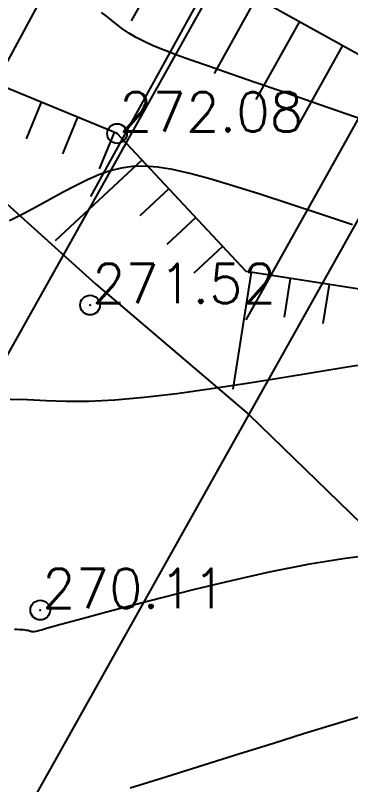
# Model space of a CAD drawing. Header units: millimetres. Extents: x 524954 to 526204, y 9523489 to 9524010.
# Drawn here: x 525248.28 to 525256.78, y 9523702.43 to 9523721.95 of the extents above; entities that cross this region are included whole.
import ezdxf

# ---------------------------------------------------------------- set-up
doc = ezdxf.new("R2010")
doc.units = ezdxf.units.MM
doc.header["$PDMODE"] = 32
doc.header["$PDSIZE"] = 0.5
for name, color, linetype in [('CN_01_00', 3, 'Continuous'), ('CN_02_00', 4, 'Continuous'), ('CN_10_00', 1, 'Continuous'), ('Haut_Talus', 30, 'Continuous'), ('Route - Route de la corniche de Brazzaville - Restitution en plan - GEM_Trottoir', 7, 'Continuous'), ('Route - Route de la corniche de Brazzaville - Restitution en plan - Talus remblais', 94, 'Continuous'), ('Route - Route de la corniche de Brazzaville - Tabulations', 7, 'Continuous'), ('Route - Route de la corniche de Brazzaville - Textes - Arcs', 1, 'Continuous'), ('Talus', 2, 'Continuous'), ('TopoAlt', 3, 'Continuous'), ('TOPOJIS', 7, 'Continuous')]:
    doc.layers.add(name, color=color, linetype=linetype)
doc.styles.add('Simplex 1.0', font='Simplex.shx', dxfattribs={"width": 0.99, "height": 1})

# ---------------------------------------------------------------- blocks, each defined once
blk = doc.blocks.new('TCPOINT M')
at = {"color": 0}
blk.add_point((0, 0), dxfattribs=at)
at = {"layer": 'TopoAlt', "style": 'Simplex 1.0', "width": 0.99}
blk.add_attdef('ALT', (0.15, 0.15), '', height=1, dxfattribs=at)
blk = doc.blocks.new('MENSURA_TALSYMm_3')
at = {"layer": 'Route - Route de la corniche de Brazzaville - Restitution en plan - Talus remblais'}
for p, q in [((525251.229, 9523721.815), (525252.213, 9523723.619)), ((525250.199, 9523717.357), (525253.305, 9523723.012)), ((525253.331, 9523720.477), (525254.398, 9523722.405)), ((525254.388, 9523719.815), (525255.491, 9523721.798)), ((525255.448, 9523719.151), (525256.583, 9523721.191)), ((525254.134, 9523714.228), (525257.676, 9523720.584))]:
    blk.add_line(p, q, dxfattribs=at)

msp = doc.modelspace()

# ---------------------------------------------------------------- linework, layer by layer
at = {"layer": 'CN_01_00', "flags": 128}
for points, elevation in [([(525257.493, 9523719.164), (525256.633, 9523719.463), (525255.807, 9523719.75), (525255.035, 9523720.019), (525254.337, 9523720.261), (525253.727, 9523720.471), (525253.203, 9523720.653), (525252.755, 9523720.809), (525252.374, 9523720.947), (525252.052, 9523721.069), (525251.778, 9523721.182), (525251.545, 9523721.289), (525251.342, 9523721.395), (525251.163, 9523721.504), (525251.002, 9523721.615), (525250.855, 9523721.725), (525250.719, 9523721.832), (525250.591, 9523721.933), (525250.465, 9523722.027)], 273), ([(525257.481, 9523713.147), (525256.744, 9523713.034), (525255.927, 9523712.902), (525255.056, 9523712.759), (525254.157, 9523712.614), (525253.256, 9523712.476), (525252.379, 9523712.353), (525251.552, 9523712.254), (525250.801, 9523712.187), (525250.146, 9523712.158), (525249.572, 9523712.158), (525249.062, 9523712.174), (525248.594, 9523712.195), (525248.149, 9523712.207)], 271), ([(525257.193, 9523704.202), (525256.762, 9523704.078), (525256.231, 9523703.919), (525255.588, 9523703.72), (525254.827, 9523703.481), (525253.972, 9523703.213), (525253.059, 9523702.926), (525252.121, 9523702.632), (525251.19, 9523702.344)], 269)]:
    msp.add_lwpolyline(points, dxfattribs=dict(at, elevation=elevation))
at = {"layer": 'CN_02_00', "elevation": 272, "flags": 128}
msp.add_lwpolyline([(525256.824, 9523716.635), (525256.016, 9523716.91), (525255.224, 9523717.174), (525254.477, 9523717.418), (525253.799, 9523717.632), (525253.21, 9523717.807), (525252.704, 9523717.943), (525252.268, 9523718.041), (525251.889, 9523718.103), (525251.555, 9523718.129), (525251.251, 9523718.122), (525250.966, 9523718.081), (525250.687, 9523718.009), (525250.403, 9523717.907), (525250.11, 9523717.779), (525249.808, 9523717.63), (525249.497, 9523717.466), (525249.174, 9523717.289), (525248.84, 9523717.106), (525248.492, 9523716.921), (525248.131, 9523716.739)], dxfattribs=at)
at = {"layer": 'CN_10_00', "elevation": 270, "flags": 128}
msp.add_lwpolyline([(525257.524, 9523708.281), (525256.64, 9523708.174), (525255.694, 9523708.016), (525254.719, 9523707.822), (525253.75, 9523707.607), (525252.82, 9523707.384), (525251.963, 9523707.168), (525251.214, 9523706.973), (525250.597, 9523706.81), (525250.106, 9523706.679), (525249.724, 9523706.575), (525249.436, 9523706.496), (525249.225, 9523706.437), (525249.076, 9523706.395), (525248.973, 9523706.365), (525248.9, 9523706.344), (525248.843, 9523706.329), (525248.799, 9523706.319), (525248.764, 9523706.312), (525248.737, 9523706.31), (525248.716, 9523706.31), (525248.698, 9523706.312), (525248.681, 9523706.317), (525248.664, 9523706.322), (525248.645, 9523706.329), (525248.622, 9523706.336), (525248.596, 9523706.342), (525248.565, 9523706.349), (525248.529, 9523706.355), (525248.487, 9523706.36), (525248.44, 9523706.364), (525248.386, 9523706.366), (525248.325, 9523706.367), (525248.259, 9523706.367)], dxfattribs=at)
at = {"layer": 'Haut_Talus', "flags": 128}
msp.add_lwpolyline([(525282.591, 9523723.861), (525278.189, 9523721.2), (525277.401, 9523719.424), (525274.125, 9523716.331), (525265.547, 9523713.667), (525254.131, 9523715.455), (525250.861, 9523718.955), (525243.335, 9523722.062), (525238.433, 9523729.449)], dxfattribs=at)
at = {"layer": 'Route - Route de la corniche de Brazzaville - Restitution en plan - GEM_Trottoir', "flags": 128}
msp.add_lwpolyline([(525214.579, 9523736.314), (525218.915, 9523736.709), (525221.564, 9523736.587), (525224.081, 9523736.139), (525228.765, 9523734.67), (525233.189, 9523732.995), (525237.518, 9523731.09), (525241.789, 9523729.057), (525246.018, 9523726.938), (525250.204, 9523724.736), (525258.76, 9523719.982), (525267.487, 9523715.099), (525276.214, 9523710.217)], dxfattribs=at)
at = {"layer": 'Route - Route de la corniche de Brazzaville - Restitution en plan - Talus remblais', "flags": 128}
msp.add_lwpolyline([(525216.475, 9523733.906), (525217.903, 9523734.223), (525220.516, 9523734.012), (525223.031, 9523733.56), (525227.632, 9523731.949), (525231.1, 9523728.244), (525235.136, 9523725.955), (525239.228, 9523723.815), (525243.171, 9523721.394), (525246.758, 9523718.344), (525250.319, 9523715.134), (525254.199, 9523711.829), (525257.909, 9523708.22), (525262.342, 9523705.902)], dxfattribs=at)
at = {"layer": 'Route - Route de la corniche de Brazzaville - Tabulations'}
for p, q in [((525261.355, 9523745.421), (525232.884, 9523692.606)), ((525270.234, 9523740.49), (525240.939, 9523688.128))]:
    msp.add_line(p, q, dxfattribs=at)
at = {"layer": 'Route - Route de la corniche de Brazzaville - Textes - Arcs'}
msp.add_line((525260.045, 9523734.732), (525225.867, 9523673.643), dxfattribs=at)
at = {"layer": 'Talus'}
for p, q in [((525248.937, 9523719.749), (525248.556, 9523718.824)), ((525249.862, 9523719.367), (525249.48, 9523718.443)), ((525250.786, 9523718.986), (525250.405, 9523718.061)), ((525251.488, 9523718.283), (525249.296, 9523716.235)), ((525252.171, 9523717.553), (525251.441, 9523716.87)), ((525252.854, 9523716.822), (525252.123, 9523716.139)), ((525253.537, 9523716.091), (525252.806, 9523715.409)), ((525254.259, 9523715.435), (525253.794, 9523712.471)), ((525255.247, 9523715.28), (525255.092, 9523714.292)), ((525256.235, 9523715.125), (525256.08, 9523714.137))]:
    msp.add_line(p, q, dxfattribs=at)

# ---------------------------------------------------------------- block references
at = {"layer": 'Route - Route de la corniche de Brazzaville - Restitution en plan - Talus remblais'}
msp.add_blockref('MENSURA_TALSYMm_3', (0, 0), dxfattribs=at)
at = {"layer": 'TOPOJIS'}
ref = msp.add_blockref('TCPOINT M', (525250.861, 9523718.955, 272.08), dxfattribs=at)
ref.add_attrib('ALT', '272.08', (525250.911, 9523719.005, 272.08), dxfattribs={"layer": 'TopoAlt', "height": 1, "style": 'Simplex 1.0', "width": 0.99})
ref = msp.add_blockref('TCPOINT M', (525250.176, 9523714.602, 271.52), dxfattribs=at)
ref.add_attrib('ALT', '271.52', (525250.226, 9523714.652, 271.52), dxfattribs={"layer": 'TopoAlt', "height": 1, "style": 'Simplex 1.0', "width": 0.99})
ref = msp.add_blockref('TCPOINT M', (525248.913, 9523706.863, 270.11), dxfattribs=at)
ref.add_attrib('ALT', '270.11', (525248.963, 9523706.913, 270.11), dxfattribs={"layer": 'TopoAlt', "height": 1, "style": 'Simplex 1.0', "width": 0.99})

doc.saveas('drawing.dxf')
